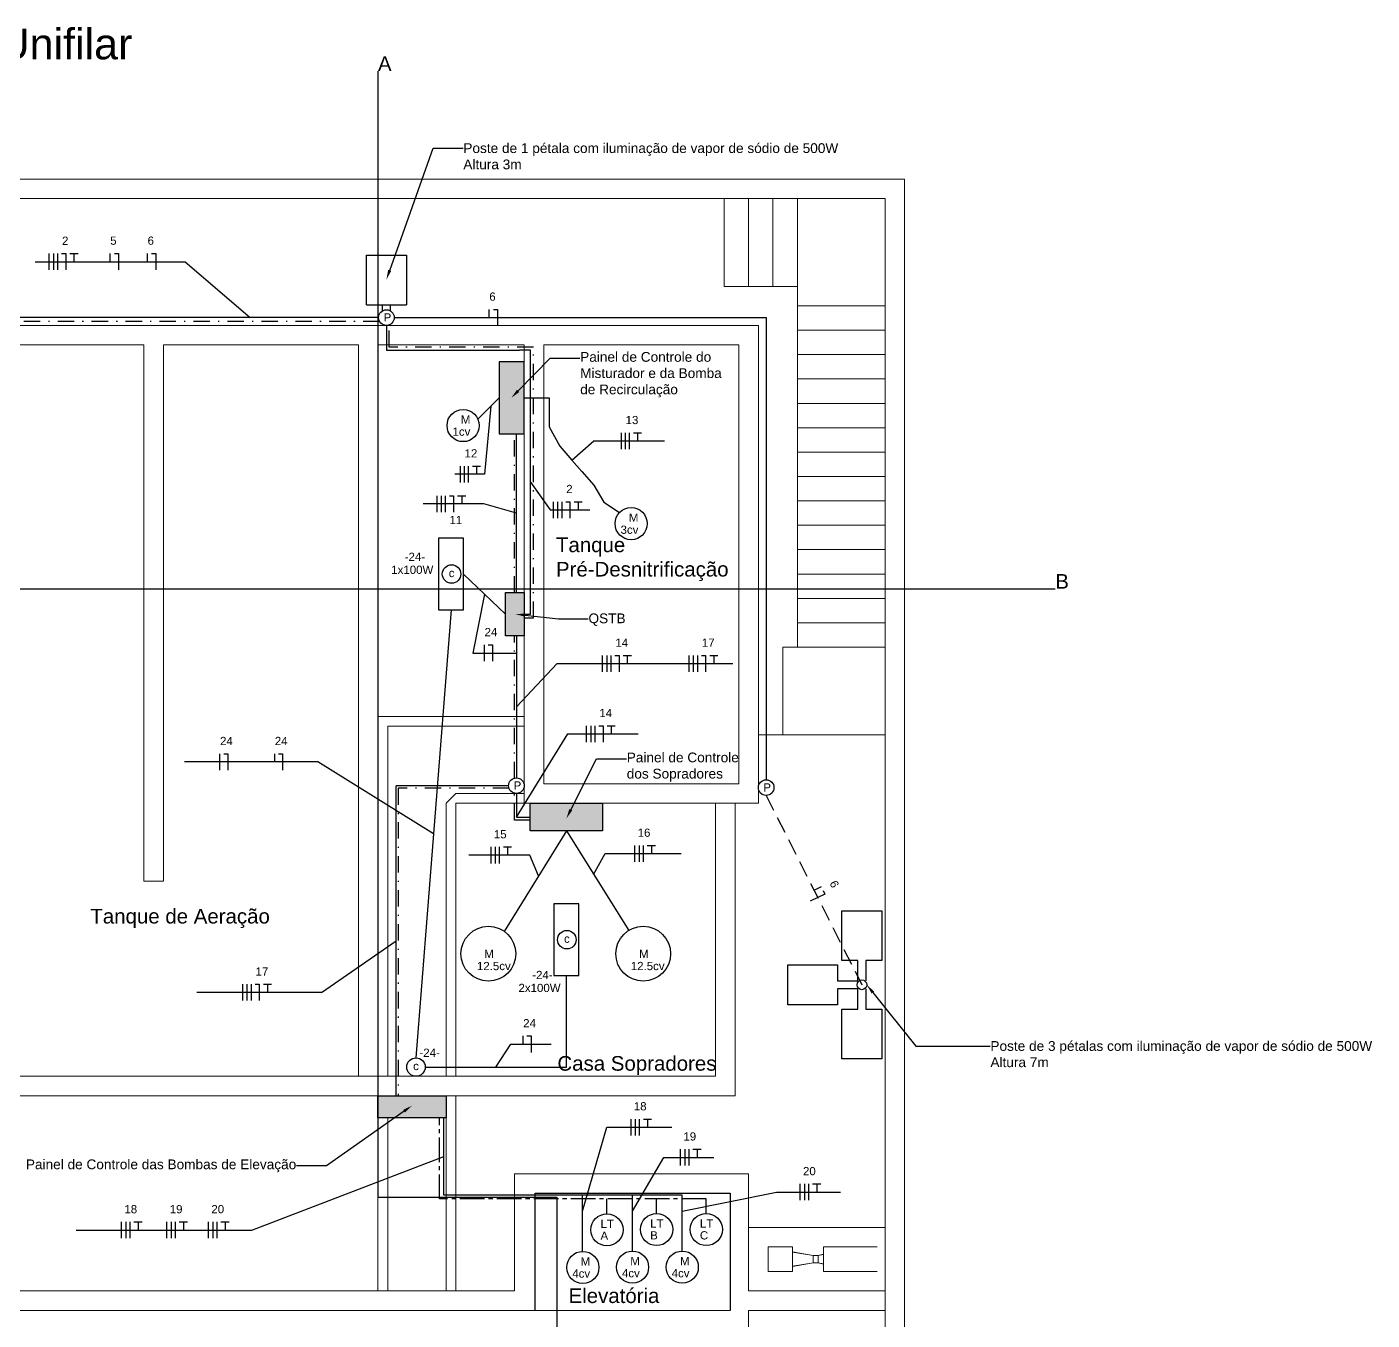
# Model space of a CAD drawing. Header units: millimetres. Extents: x -9869 to 1689, y 100 to 694.
# Drawn here: x 1306.6 to 1429.4, y 530.2 to 648.3 of the extents above; entities that cross this region are included whole.
import ezdxf
from ezdxf import colors
from ezdxf.entities.mleader import LeaderData, LeaderLine
from ezdxf.math import Vec2, Vec3

# ---------------------------------------------------------------- set-up
doc = ezdxf.new("R2010")
doc.units = ezdxf.units.MM
for name, pattern in [('CENTER2', [1.125, 0.75, -0.125, 0.125, -0.125]), ('DASHED', [0.75, 0.5, -0.25]), ('SGC_DASHDOT', [1, 0.5, -0.25, 0, -0.25])]:
    doc.linetypes.add(name, pattern=pattern)
for name, color, linetype, lineweight in [('COTAS', 5, 'Continuous', 5), ('DIVERSOS', 1, 'Continuous', 9), ('PAREDE', 7, 'Continuous', 9)]:
    doc.layers.add(name, color=color, linetype=linetype, lineweight=lineweight)
doc.layers.add('EXTERN', color=7, linetype='Continuous')
doc.layers.add('EXTERN-I', color=251, linetype='Continuous')
doc.styles.get("Standard").update_dxf_attribs({"font": 'Arial.ttf'})

msp = doc.modelspace()

# ---------------------------------------------------------------- hatches: boundary and pattern name
h = msp.add_hatch(color=2)
h.dxf.hatch_style = 1
h.paths.add_polyline_path([(1352.531, 577.443), (1352.531, 574.925), (1359.14, 574.925), (1359.14, 577.443)])
h.paths.add_polyline_path([(1349.706, 611.191), (1351.982, 611.191), (1351.982, 617.756), (1349.706, 617.756)])
h.paths.add_polyline_path([(1271.765, 600.699), (1273.61, 600.699), (1273.61, 604.633), (1271.765, 604.633)])
h.paths.add_polyline_path([(1273.61, 591.523), (1271.765, 591.523), (1271.765, 587.589), (1273.61, 587.589)])
h.paths.add_polyline_path([(1344.86, 548.723), (1344.86, 550.734), (1338.626, 550.734), (1338.626, 548.723)])
h = msp.add_hatch(color=2)
h.dxf.hatch_style = 1
h.paths.add_polyline_path([(1351.985, 596.701), (1350.269, 596.701), (1350.269, 592.74), (1351.985, 592.74)])

# ---------------------------------------------------------------- linework, layer by layer
at = {"color": 1}
for p, q in [((1338.626, 644.318), (1338.626, 541.479)), ((1189.548, 597.046), (1400.474, 597.046)), ((1338.626, 541.479), (1354.966, 541.479)), ((1354.966, 541.479), (1354.966, 444.797))]:
    msp.add_line(p, q, dxfattribs=at)
at = {"color": 2}
for p, q in [((1314.181, 626.934), (1314.181, 627.665)), ((1314.556, 627.665), (1314.931, 627.665)), ((1314.931, 627.665), (1314.931, 626.165)), ((1317.589, 626.934), (1317.589, 627.665)), ((1317.964, 627.665), (1318.339, 627.665)), ((1318.339, 627.665), (1318.339, 626.165)), ((1307.319, 626.908), (1321.013, 626.908)), ((1308.617, 626.158), (1308.617, 627.658)), ((1308.992, 627.658), (1308.992, 626.158)), ((1309.367, 627.658), (1309.367, 626.158)), ((1309.742, 627.658), (1310.117, 627.658)), ((1310.117, 627.658), (1310.117, 626.158)), ((1310.492, 627.658), (1310.867, 627.658)), ((1310.867, 627.658), (1311.242, 627.658)), ((1310.867, 627.658), (1310.867, 626.91)), ((1321.013, 626.908), (1326.968, 621.805)), ((1338.689, 621.805), (1273.613, 621.805)), ((1340.114, 621.805), (1374.073, 621.805)), ((1348.793, 621.805), (1348.793, 622.555)), ((1349.168, 622.555), (1349.543, 622.555)), ((1349.543, 622.555), (1349.543, 621.055)), ((1374.073, 621.805), (1374.073, 579.59)), ((1339.401, 621.093), (1339.401, 618.816)), ((1339.401, 618.816), (1351.538, 618.816)), ((1352.57, 618.816), (1351.538, 618.816)), ((1352.57, 594.721), (1352.57, 618.816)), ((1349.706, 614.473), (1347.753, 612.516)), ((1351.982, 614.473), (1354.267, 614.473)), ((1348.939, 613.705), (1348.348, 607.492)), ((1351.273, 596.701), (1351.273, 611.191)), ((1356.342, 608.789), (1358.351, 610.534)), ((1358.351, 610.534), (1364.802, 610.534)), ((1360.827, 611.284), (1360.827, 609.784)), ((1361.202, 611.284), (1361.202, 609.784)), ((1361.577, 611.284), (1361.577, 609.784)), ((1361.952, 611.284), (1362.327, 611.284)), ((1362.327, 611.284), (1362.702, 611.284)), ((1362.327, 611.284), (1362.327, 610.536)), ((1346.124, 608.24), (1346.124, 606.74)), ((1346.499, 608.24), (1346.499, 606.74)), ((1346.874, 608.24), (1346.874, 606.74)), ((1347.249, 608.24), (1347.624, 608.24)), ((1347.624, 608.24), (1347.999, 608.24)), ((1347.624, 608.24), (1347.624, 607.492)), ((1348.348, 607.492), (1345.657, 607.49)), ((1352.57, 606.768), (1354.345, 604.237)), ((1348.288, 604.787), (1342.757, 604.787)), ((1344.023, 604.037), (1344.023, 605.537)), ((1344.398, 605.537), (1344.398, 604.037)), ((1344.773, 605.537), (1344.773, 604.037)), ((1345.148, 605.537), (1345.523, 605.537)), ((1345.523, 605.537), (1345.523, 604.037)), ((1345.898, 605.537), (1346.273, 605.537)), ((1346.273, 605.537), (1346.648, 605.537)), ((1346.273, 605.537), (1346.273, 604.789)), ((1351.273, 603.946), (1348.288, 604.787)), ((1354.655, 603.487), (1354.655, 604.987)), ((1355.03, 604.987), (1355.03, 603.487)), ((1355.405, 604.987), (1355.405, 603.487)), ((1355.78, 604.987), (1356.155, 604.987)), ((1356.155, 604.987), (1356.155, 603.487)), ((1356.53, 604.987), (1356.905, 604.987)), ((1356.905, 604.987), (1357.28, 604.987)), ((1356.905, 604.987), (1356.905, 604.239)), ((1354.345, 604.237), (1357.964, 604.237)), ((1350.269, 594.721), (1346.443, 598.382)), ((1348.356, 596.551), (1347.295, 591.17)), ((1345.306, 595.1), (1342.099, 554.202)), ((1351.985, 594.721), (1352.57, 594.721)), ((1351.273, 592.755), (1351.273, 579.768)), ((1347.295, 591.17), (1351.273, 591.17)), ((1348.324, 591.92), (1348.324, 590.42)), ((1348.699, 591.92), (1349.074, 591.92)), ((1349.074, 591.92), (1349.074, 590.42)), ((1359.144, 589.451), (1359.144, 590.951)), ((1359.519, 590.951), (1359.519, 589.451)), ((1359.894, 590.951), (1359.894, 589.451)), ((1360.269, 590.951), (1360.644, 590.951)), ((1360.644, 590.951), (1360.644, 589.451)), ((1361.019, 590.951), (1361.394, 590.951)), ((1361.394, 590.951), (1361.769, 590.951)), ((1361.394, 590.951), (1361.394, 590.203)), ((1367.044, 589.451), (1367.044, 590.951)), ((1367.419, 590.951), (1367.419, 589.451)), ((1367.794, 590.951), (1367.794, 589.451)), ((1368.169, 590.951), (1368.544, 590.951)), ((1368.544, 590.951), (1368.544, 589.451)), ((1368.919, 590.951), (1369.294, 590.951)), ((1369.294, 590.951), (1369.669, 590.951)), ((1369.294, 590.951), (1369.294, 590.203)), ((1354.976, 590.201), (1351.273, 586.261)), ((1354.976, 590.201), (1371.019, 590.201)), ((1351.273, 576.184), (1355.951, 583.775)), ((1355.951, 583.775), (1362.402, 583.775)), ((1357.677, 583.025), (1357.677, 584.525)), ((1358.052, 584.525), (1358.052, 583.025)), ((1358.427, 584.525), (1358.427, 583.025)), ((1358.802, 584.525), (1359.177, 584.525)), ((1359.177, 584.525), (1359.177, 583.025)), ((1359.552, 584.525), (1359.927, 584.525)), ((1359.927, 584.525), (1360.302, 584.525)), ((1359.927, 584.525), (1359.927, 583.777)), ((1333.128, 581.223), (1320.975, 581.223)), ((1324.171, 581.973), (1324.171, 580.473)), ((1324.546, 581.973), (1324.921, 581.973)), ((1324.921, 581.973), (1324.921, 580.473)), ((1329.172, 581.973), (1329.172, 581.223)), ((1329.547, 581.973), (1329.922, 581.973)), ((1329.922, 581.973), (1329.922, 580.473)), ((1343.702, 574.651), (1333.128, 581.223)), ((1340.298, 550.734), (1340.298, 579.055)), ((1350.56, 579.055), (1340.298, 579.055)), ((1351.273, 578.343), (1351.273, 576.184)), ((1351.273, 576.184), (1352.531, 576.184)), ((1355.835, 574.925), (1350.16, 565.748)), ((1355.835, 574.925), (1361.522, 565.83)), ((1352.498, 572.705), (1346.922, 572.705)), ((1348.96, 571.955), (1348.96, 573.455)), ((1349.335, 573.455), (1349.335, 571.955)), ((1349.71, 573.455), (1349.71, 571.955)), ((1350.085, 573.455), (1350.46, 573.455)), ((1350.46, 573.455), (1350.46, 572.705)), ((1350.46, 573.455), (1350.835, 573.455)), ((1353.293, 570.815), (1352.498, 572.705)), ((1358.322, 570.948), (1359.383, 572.848)), ((1359.383, 572.848), (1366.3, 572.848)), ((1362.091, 572.098), (1362.091, 573.598)), ((1362.466, 573.598), (1362.466, 572.098)), ((1362.841, 573.598), (1362.841, 572.098)), ((1363.216, 573.598), (1363.591, 573.598)), ((1363.591, 573.598), (1363.591, 572.848)), ((1363.591, 573.598), (1363.966, 573.598)), ((1379.44, 569.154), (1378.081, 568.52)), ((1378.443, 569.517), (1379.123, 569.834)), ((1379.282, 569.494), (1379.44, 569.154)), ((1333.48, 560.175), (1340.298, 564.895)), ((1355.833, 553.358), (1355.833, 561.705)), ((1333.48, 560.175), (1322.103, 560.175)), ((1326.291, 559.425), (1326.291, 560.925)), ((1326.666, 560.925), (1326.666, 559.425)), ((1327.041, 560.925), (1327.041, 559.425)), ((1327.416, 560.925), (1327.791, 560.925)), ((1327.791, 560.925), (1327.791, 559.425)), ((1328.166, 560.925), (1328.541, 560.925)), ((1328.541, 560.925), (1328.916, 560.925)), ((1328.541, 560.925), (1328.541, 560.177)), ((1349.388, 553.358), (1350.774, 555.451)), ((1350.774, 555.451), (1354.431, 555.451)), ((1351.852, 556.201), (1351.852, 555.451)), ((1352.227, 556.201), (1352.602, 556.201)), ((1352.602, 556.201), (1352.602, 554.701)), ((1342.943, 553.358), (1355.833, 553.358)), ((1344.64, 541.648), (1344.64, 548.723)), ((1357.301, 540.192), (1359.527, 547.863)), ((1359.527, 547.863), (1365.456, 547.863)), ((1361.741, 547.113), (1361.741, 548.613)), ((1362.116, 548.613), (1362.116, 547.113)), ((1362.491, 548.613), (1362.491, 547.113)), ((1362.866, 548.613), (1363.241, 548.613)), ((1363.241, 548.613), (1363.241, 547.863)), ((1363.241, 548.613), (1363.616, 548.613)), ((1366.266, 544.359), (1366.266, 545.859)), ((1366.641, 545.859), (1366.641, 544.359)), ((1367.016, 545.859), (1367.016, 544.359)), ((1367.391, 545.859), (1367.766, 545.859)), ((1367.766, 545.859), (1367.766, 545.109)), ((1367.766, 545.859), (1368.141, 545.859)), ((1327.099, 538.469), (1344.64, 545.186)), ((1361.875, 540.194), (1364.728, 545.109)), ((1364.728, 545.109), (1369.304, 545.109)), ((1366.406, 540.193), (1375.025, 541.939)), ((1375.025, 541.939), (1380.85, 541.939)), ((1377.188, 541.189), (1377.188, 542.689)), ((1377.563, 542.689), (1377.563, 541.189)), ((1377.938, 542.689), (1377.938, 541.189)), ((1378.313, 542.689), (1378.688, 542.689)), ((1378.688, 542.689), (1378.688, 541.939)), ((1378.688, 542.689), (1379.063, 542.689)), ((1366.406, 541.648), (1344.64, 541.648)), ((1357.301, 536.526), (1357.301, 541.648)), ((1361.875, 536.556), (1361.875, 541.648)), ((1366.406, 536.555), (1366.406, 541.648)), ((1311.056, 538.469), (1327.099, 538.469)), ((1315.224, 537.719), (1315.224, 539.219)), ((1315.599, 539.219), (1315.599, 537.719)), ((1315.974, 539.219), (1315.974, 537.719)), ((1316.349, 539.219), (1316.724, 539.219)), ((1316.724, 539.219), (1316.724, 538.469)), ((1316.724, 539.219), (1317.099, 539.219)), ((1319.364, 537.719), (1319.364, 539.219)), ((1319.739, 539.219), (1319.739, 537.719)), ((1320.114, 539.219), (1320.114, 537.719)), ((1320.489, 539.219), (1320.864, 539.219)), ((1320.864, 539.219), (1320.864, 538.469)), ((1320.864, 539.219), (1321.239, 539.219)), ((1323.165, 537.719), (1323.165, 539.219)), ((1323.54, 539.219), (1323.54, 537.719)), ((1323.915, 539.219), (1323.915, 537.719)), ((1324.29, 539.219), (1324.665, 539.219)), ((1324.665, 539.219), (1324.665, 538.469)), ((1324.665, 539.219), (1325.04, 539.219))]:
    msp.add_line(p, q, dxfattribs=at)
at = {"color": 4, "linetype": 'SGC_DASHDOT', "ltscale": 3}
for p, q in [((1338.783, 621.451), (1273.519, 621.451)), ((1339.642, 619.114), (1339.642, 621.135)), ((1352.831, 619.114), (1339.642, 619.114)), ((1352.831, 594.383), (1352.831, 619.114)), ((1351.089, 596.701), (1351.089, 611.191)), ((1351.985, 594.383), (1352.831, 594.383)), ((1351.089, 579.744), (1351.089, 592.74)), ((1350.602, 578.816), (1340.458, 578.816)), ((1340.458, 578.816), (1340.458, 550.734)), ((1351.089, 575.918), (1351.089, 578.367)), ((1352.531, 575.918), (1351.089, 575.918))]:
    msp.add_line(p, q, dxfattribs=at)
at = {"color": 2, "linetype": 'DASHED', "ltscale": 3}
msp.add_line((1374.073, 578.165), (1382.814, 560.869), dxfattribs=at)
at = {"color": 4, "linetype": 'CENTER2', "ltscale": 3}
for p, q in [((1344.252, 541.31), (1344.252, 548.723)), ((1368.609, 541.31), (1344.252, 541.31)), ((1359.535, 539.961), (1359.535, 541.31)), ((1364.07, 539.991), (1364.07, 541.31)), ((1368.609, 539.99), (1368.609, 541.31))]:
    msp.add_line(p, q, dxfattribs=at)
for p, q in [((1352.977, 531.14), (1352.977, 541.827)), ((1352.977, 541.827), (1370.789, 541.827)), ((1370.789, 541.827), (1370.789, 531.14))]:
    msp.add_line(p, q)
at = {"color": 2}
for points in [[(1351.982, 617.756), (1349.706, 617.756), (1349.706, 611.191), (1351.982, 611.191)], [(1346.443, 601.664), (1344.168, 601.664), (1344.168, 595.1), (1346.443, 595.1)], [(1351.985, 596.701), (1351.985, 592.74), (1350.269, 592.74), (1350.269, 596.701)], [(1352.531, 577.443), (1359.14, 577.443), (1359.14, 574.925), (1352.531, 574.925)], [(1356.971, 568.269), (1354.695, 568.269), (1354.695, 561.705), (1356.971, 561.705)], [(1338.626, 550.734), (1344.86, 550.734), (1344.86, 548.723), (1338.626, 548.723)]]:
    msp.add_lwpolyline(points, close=True, dxfattribs=at)
msp.add_lwpolyline([(1354.267, 614.473), (1354.267, 611.82), (1355.244, 610.054), (1356.342, 608.789), (1357.248, 607.747), (1358.325, 606.498), (1359.257, 604.946), (1360.676, 603.992)], dxfattribs=at)
for centre, radius in [((1339.401, 621.805), 0.713), ((1346.402, 611.94), 1.469), ((1361.744, 602.985), 1.469), ((1345.348, 598.382), 0.844), ((1351.273, 579.055), 0.713), ((1374.073, 578.877), 0.713), ((1348.71, 563.709), 2.502), ((1355.875, 564.987), 0.844), ((1362.848, 563.709), 2.502), ((1342.099, 553.358), 0.844), ((1357.338, 535.058), 1.469), ((1361.872, 535.087), 1.469), ((1366.412, 535.087), 1.469)]:
    msp.add_circle(centre, radius, dxfattribs=at)
at = {"color": 4}
for centre in [(1359.535, 538.492), (1364.07, 538.522), (1368.609, 538.521)]:
    msp.add_circle(centre, 1.469, dxfattribs=at)
at = {"layer": 'DIVERSOS'}
for p, q in [((1378.369, 536.163), (1376.477, 536.484)), ((1376.477, 536.484), (1376.477, 535.148)), ((1376.477, 536.484), (1376.477, 536.457)), ((1378.365, 536.153), (1376.477, 536.457)), ((1378.365, 536.153), (1378.365, 535.478)), ((1378.812, 536.153), (1378.365, 536.153)), ((1378.809, 536.163), (1378.369, 536.163)), ((1378.809, 536.163), (1379.313, 536.261)), ((1378.812, 536.153), (1379.313, 536.234)), ((1378.812, 536.153), (1378.812, 535.478)), ((1379.313, 536.261), (1379.313, 535.37)), ((1378.365, 535.478), (1376.477, 535.174)), ((1378.369, 535.468), (1376.477, 535.148)), ((1378.812, 535.478), (1378.365, 535.478)), ((1378.809, 535.468), (1378.369, 535.468)), ((1378.809, 535.468), (1379.313, 535.37)), ((1378.812, 535.478), (1379.313, 535.397))]:
    msp.add_line(p, q, dxfattribs=at)
at = {"layer": 'EXTERN'}
for p, q in [((1337.573, 622.963), (1337.573, 627.505)), ((1337.573, 627.505), (1341.225, 627.505)), ((1341.225, 627.505), (1341.225, 622.963)), ((1337.573, 622.963), (1341.225, 622.963)), ((1339.043, 622.421), (1339.043, 622.963)), ((1339.755, 622.963), (1339.755, 622.424)), ((1380.988, 563.096), (1380.988, 567.638)), ((1380.988, 567.638), (1384.64, 567.638)), ((1384.64, 567.638), (1384.64, 563.096)), ((1376.045, 559.043), (1376.045, 562.695)), ((1376.045, 562.695), (1380.588, 562.695)), ((1380.588, 562.695), (1380.588, 561.225)), ((1382.458, 563.096), (1380.988, 563.096)), ((1382.458, 561.225), (1382.458, 563.096)), ((1384.64, 563.096), (1383.17, 563.096)), ((1383.17, 563.096), (1383.17, 561.225)), ((1380.588, 561.225), (1382.458, 561.225)), ((1382.458, 560.513), (1380.588, 560.513)), ((1380.588, 560.513), (1380.588, 559.043)), ((1382.458, 558.642), (1382.458, 560.513)), ((1383.17, 560.513), (1383.17, 558.642)), ((1380.588, 559.043), (1376.045, 559.043)), ((1380.988, 554.1), (1380.988, 558.642)), ((1380.988, 558.642), (1382.458, 558.642)), ((1383.17, 558.642), (1384.64, 558.642)), ((1384.64, 558.642), (1384.64, 554.1)), ((1384.64, 554.1), (1380.988, 554.1))]:
    msp.add_line(p, q, dxfattribs=at)
at = {"layer": 'EXTERN-I'}
msp.add_lwpolyline([(1339.043, 622.963), (1339.755, 622.963)], dxfattribs=at)
msp.add_circle((1382.814, 560.869), 0.445, dxfattribs=at)
at = {"layer": 'PAREDE'}
for p, q in [((1208.595, 634.452), (1386.72, 634.452)), ((1386.72, 634.452), (1386.72, 456.327)), ((1210.376, 632.671), (1384.938, 632.671)), ((1370.243, 624.655), (1370.243, 632.671)), ((1372.47, 624.655), (1372.47, 632.671)), ((1374.696, 624.655), (1374.696, 632.671)), ((1376.923, 622.874), (1376.923, 632.671)), ((1376.923, 632.671), (1376.923, 624.655)), ((1384.938, 632.671), (1384.938, 458.109)), ((1372.47, 624.655), (1370.243, 624.655)), ((1374.696, 624.655), (1372.47, 624.655)), ((1376.923, 624.655), (1374.696, 624.655)), ((1384.938, 622.874), (1376.923, 622.874)), ((1376.923, 622.874), (1376.923, 620.648)), ((1373.36, 621.093), (1273.61, 621.093)), ((1373.36, 621.093), (1373.36, 577.452)), ((1384.938, 620.648), (1376.923, 620.648)), ((1376.923, 620.648), (1376.923, 618.421)), ((1317.251, 619.312), (1299.438, 619.312)), ((1317.251, 583.687), (1317.251, 619.312)), ((1336.845, 619.312), (1319.032, 619.312)), ((1319.032, 619.312), (1319.032, 583.687)), ((1336.845, 583.687), (1336.845, 619.312)), ((1338.626, 619.312), (1338.626, 550.734)), ((1351.985, 619.312), (1338.626, 619.312)), ((1351.985, 577.452), (1351.985, 619.312)), ((1371.579, 619.312), (1353.767, 619.312)), ((1353.767, 579.234), (1353.767, 619.312)), ((1371.579, 579.234), (1371.579, 619.312)), ((1384.938, 618.421), (1376.923, 618.421)), ((1376.923, 618.421), (1376.923, 616.195)), ((1384.938, 616.195), (1376.923, 616.195)), ((1376.923, 616.195), (1376.923, 613.968)), ((1384.938, 613.968), (1376.923, 613.968)), ((1376.923, 613.968), (1376.923, 611.741)), ((1384.938, 611.741), (1376.923, 611.741)), ((1376.923, 611.741), (1376.923, 609.515)), ((1384.938, 609.515), (1376.923, 609.515)), ((1376.923, 609.515), (1376.923, 607.288)), ((1384.938, 607.288), (1376.923, 607.288)), ((1376.923, 607.288), (1376.923, 605.062)), ((1384.938, 605.062), (1376.923, 605.062)), ((1376.923, 605.062), (1376.923, 602.835)), ((1384.938, 602.835), (1376.923, 602.835)), ((1376.923, 602.835), (1376.923, 600.609)), ((1384.938, 600.609), (1376.923, 600.609)), ((1376.923, 600.609), (1376.923, 598.382)), ((1384.938, 598.382), (1376.923, 598.382)), ((1376.923, 598.382), (1376.923, 596.155)), ((1384.938, 596.155), (1376.923, 596.155)), ((1376.923, 596.155), (1376.923, 593.929)), ((1384.938, 593.929), (1376.923, 593.929)), ((1376.923, 593.929), (1376.923, 591.702)), ((1384.938, 591.702), (1384.938, 593.929)), ((1375.587, 583.687), (1375.587, 591.702)), ((1375.587, 591.702), (1384.938, 591.702)), ((1351.985, 585.379), (1338.626, 585.379)), ((1317.251, 570.327), (1317.251, 583.687)), ((1319.032, 583.687), (1319.032, 570.327)), ((1336.845, 552.515), (1336.845, 583.687)), ((1339.517, 584.488), (1339.517, 570.327)), ((1351.985, 584.488), (1339.517, 584.488)), ((1371.579, 579.234), (1371.579, 583.687)), ((1373.36, 583.687), (1384.938, 583.687)), ((1373.36, 583.687), (1375.587, 583.687)), ((1353.767, 579.234), (1371.579, 579.234)), ((1344.86, 577.452), (1345.751, 578.343)), ((1344.86, 577.452), (1344.86, 552.515)), ((1351.985, 578.343), (1345.751, 578.343)), ((1351.985, 577.452), (1345.751, 577.452)), ((1345.751, 577.452), (1345.751, 552.515)), ((1373.36, 577.452), (1351.985, 577.452)), ((1369.456, 552.515), (1369.456, 577.452)), ((1371.237, 550.734), (1371.237, 577.452)), ((1319.032, 570.327), (1317.251, 570.327)), ((1339.517, 570.327), (1339.517, 552.515)), ((1299.438, 552.515), (1336.845, 552.515)), ((1336.845, 552.515), (1369.456, 552.515)), ((1338.626, 550.734), (1297.657, 550.734)), ((1338.626, 550.734), (1371.237, 550.734)), ((1338.626, 550.734), (1338.626, 532.921)), ((1344.86, 550.734), (1344.86, 532.921)), ((1345.751, 550.734), (1345.751, 532.921)), ((1339.517, 548.727), (1339.517, 532.921)), ((1372.47, 543.609), (1351.095, 543.609)), ((1351.095, 543.609), (1351.095, 532.921)), ((1372.47, 532.921), (1372.47, 543.609)), ((1384.938, 538.71), (1372.47, 538.71)), ((1372.47, 536.929), (1372.47, 532.921)), ((1374.251, 534.702), (1374.251, 536.929)), ((1376.477, 536.929), (1374.251, 536.929)), ((1376.477, 534.702), (1376.477, 536.929)), ((1379.313, 534.702), (1379.313, 536.929)), ((1384.212, 536.929), (1379.313, 536.929)), ((1376.477, 534.702), (1374.251, 534.702)), ((1384.212, 534.702), (1379.313, 534.702)), ((1210.376, 532.921), (1351.095, 532.921)), ((1372.47, 532.921), (1384.938, 532.921)), ((1383.766, 532.921), (1372.47, 532.921)), ((1221.954, 531.14), (1370.789, 531.14)), ((1372.47, 531.14), (1384.938, 531.14)), ((1372.47, 531.14), (1372.47, 469.687))]:
    msp.add_line(p, q, dxfattribs=at)

# ---------------------------------------------------------------- texts
at = {"layer": 'COTAS', "attachment_point": 1}
for s, width, insert, char_height in [('Planta Baixa - Diagrama Unifilar', 4099.92409, (1260.309, 648.199), 2.8125), ('Tanque\\PPré-Desnitrificação', 1385.51337, (1354.88, 601.719), 1.33594), ('Tanque de Aeração', 1385.51337, (1312.364, 567.804), 1.33594), ('Casa Sopradores', 1385.51337, (1355.014, 554.361), 1.33594), ('Elevatória', 1385.51337, (1356.03, 533.143), 1.3359)]:
    msp.add_mtext_dynamic_manual_height_columns(s, width=width, gutter_width=0.75, heights=[0], dxfattribs=dict(at, insert=insert, char_height=char_height))
at = {"layer": 'COTAS', "color": 1, "char_height": 1.336, "attachment_point": 1}
for s, insert in [('A', (1338.626, 645.654)), ('B', (1400.474, 598.382))]:
    msp.add_mtext_dynamic_manual_height_columns(s, width=1385.51337, gutter_width=0.75, heights=[0], dxfattribs=dict(at, insert=insert))
at = {"layer": 'COTAS', "color": 2, "char_height": 0.75, "attachment_point": 1}
for s, insert in [('2', (1309.779, 629.196)), ('5', (1314.181, 629.203)), ('6', (1317.589, 629.203)), ('6', (1348.793, 624.094)), ('P', (1339.144, 622.195)), ('1cv', (1345.435, 611.76)), ('M', (1346.196, 612.865)), ('13', (1361.24, 612.822)), ('12', (1346.537, 609.779)), ('2', (1355.818, 606.525)), ('11', (1345.153, 603.692)), ('M', (1361.539, 603.91)), ('3cv', (1360.778, 602.805)), ('-24-', (1341.07, 600.333)), ('1x100W', (1339.84, 599.148)), ('c', (1345.089, 598.851)), ('24', (1348.362, 593.458)), ('14', (1360.307, 592.489)), ('17', (1368.206, 592.489)), ('14', (1358.839, 586.064)), ('24', (1324.209, 583.511)), ('24', (1329.209, 583.511)), ('P', (1351.015, 579.445)), ('P', (1373.815, 579.267)), ('15', (1349.209, 574.993)), ('16', (1362.34, 575.136)), ('c', (1355.616, 565.456)), ('M', (1348.336, 564.065)), ('M', (1362.474, 564.065)), ('12.5cv', (1347.665, 562.959)), ('12.5cv', (1361.713, 562.959)), ('17', (1327.454, 562.463)), ('-24-', (1352.715, 562.144)), ('2x100W', (1351.459, 560.959)), ('24', (1351.89, 557.739)), ('-24-', (1342.414, 555.04)), ('c', (1341.84, 553.827)), ('18', (1361.99, 550.151)), ('19', (1366.515, 547.397)), ('20', (1377.437, 544.227)), ('18', (1315.473, 540.757)), ('19', (1319.613, 540.757)), ('20', (1323.414, 540.757)), ('M', (1357.132, 535.983)), ('M', (1361.666, 536.012)), ('M', (1366.206, 536.012)), ('4cv', (1356.371, 534.877)), ('4cv', (1360.905, 534.907)), ('4cv', (1365.445, 534.906))]:
    msp.add_mtext_dynamic_manual_height_columns(s, width=1385.51337, gutter_width=0.75, heights=[0], dxfattribs=dict(at, insert=insert))
at = {"layer": 'COTAS', "color": 2, "insert": (1380.517, 570.484), "char_height": 0.75, "attachment_point": 1, "rotation": 295.00878}
msp.add_mtext_dynamic_manual_height_columns('6', width=1385.51337, gutter_width=0.75, heights=[0], dxfattribs=at)
at = {"layer": 'COTAS', "color": 4, "char_height": 0.75, "attachment_point": 1}
for s, insert in [('LT', (1358.948, 539.417)), ('LT', (1363.482, 539.447)), ('LT', (1368.021, 539.446)), ('A', (1358.948, 538.335)), ('B', (1363.482, 538.364)), ('C', (1368.021, 538.364))]:
    msp.add_mtext_dynamic_manual_height_columns(s, width=1385.51337, gutter_width=0.75, heights=[0], dxfattribs=dict(at, insert=insert))

# ---------------------------------------------------------------- leaders
at = {"layer": 'COTAS'}
ml = msp.add_multileader_mtext('Standard', dxfattribs=at)
ml.set_content('Poste de 1 pétala com iluminação de vapor de sódio de 500W\\PAltura 3m', color=256)
ml.set_leader_properties()
ml.build(insert=Vec2(0, 0))
ml.multileader.update_dxf_attribs({"arrow_head_size": 0.891})
ctx = ml.context
ctx.base_point, ctx.char_height, ctx.arrow_head_size, ctx.landing_gap_size, ctx.plane_origin = Vec3(1346.407, 637.269), 0.89064, 0.891, 0.0178, Vec3(1343.445, 648.095)
notes = []
notes.append((ctx, [(0, (1, 1, 0), (1343.677, 637.269), (1, 0), 2.73, [(0, [(1339.399, 625.271)], 0, [])])]))
ctx.mtext.insert, ctx.mtext.flow_direction = Vec3(1346.425, 637.722), 5
ml = msp.add_multileader_mtext('Standard', dxfattribs=at)
ml.set_content('Painel de Controle do\\PMisturador e da Bomba\\Pde Recirculação', color=256)
ml.set_leader_properties()
ml.build(insert=Vec2(0, 0))
ml.multileader.update_dxf_attribs({"arrow_head_size": 0.891})
ctx = ml.context
ctx.base_point, ctx.char_height, ctx.arrow_head_size, ctx.landing_gap_size, ctx.plane_origin = Vec3(1357.074, 618.091), 0.89064, 0.891, 0.0178, Vec3(1356.031, 638.342)
notes.append((ctx, [(0, (1, 1, 0), (1354.344, 618.091), (1, 0), 2.73, [(0, [(1350.805, 614.473)], 0, [])])]))
ctx.mtext.insert, ctx.mtext.flow_direction = Vec3(1357.092, 618.658), 5
ml = msp.add_multileader_mtext('Standard', dxfattribs=at)
ml.set_content('QSTB', color=256)
ml.set_leader_properties()
ml.build(insert=Vec2(0, 0))
ml.multileader.update_dxf_attribs({"arrow_head_size": 0.891})
ctx = ml.context
ctx.base_point, ctx.char_height, ctx.arrow_head_size, ctx.landing_gap_size, ctx.plane_origin = Vec3(1357.833, 594.304), 0.8906, 0.891, 0.0178, Vec3(1356.031, 613.33)
notes.append((ctx, [(0, (1, 1, 0), (1355.103, 594.304), (1, 0), 2.73, [(0, [(1351.189, 594.721)], 0, [])])]))
ctx.mtext.insert, ctx.mtext.flow_direction = Vec3(1357.851, 594.783), 5
ml = msp.add_multileader_mtext('Standard', dxfattribs=at)
ml.set_content('Painel de Controle\\Pdos Sopradores', color=256)
ml.set_leader_properties()
ml.build(insert=Vec2(0, 0))
ml.multileader.update_dxf_attribs({"arrow_head_size": 0.891})
ctx = ml.context
ctx.base_point, ctx.char_height, ctx.arrow_head_size, ctx.landing_gap_size, ctx.plane_origin = Vec3(1361.327, 581.511), 0.89064, 0.891, 0.0178, Vec3(1359.878, 598.042)
notes.append((ctx, [(0, (1, 1, 0), (1358.597, 581.511), (1, 0), 2.73, [(0, [(1355.833, 576.065)], 0, [])])]))
ctx.mtext.insert, ctx.mtext.flow_direction = Vec3(1361.344, 582.08), 5
ml = msp.add_multileader_mtext('Standard', dxfattribs=at)
ml.set_content('Poste de 3 pétalas com iluminação de vapor de sódio de 500W\\PAltura 7m', color=256)
ml.set_leader_properties()
ml.build(insert=Vec2(0, 0))
ml.multileader.update_dxf_attribs({"arrow_head_size": 0.891})
ctx = ml.context
ctx.base_point, ctx.char_height, ctx.arrow_head_size, ctx.landing_gap_size, ctx.plane_origin = Vec3(1394.534, 555.274), 0.89064, 0.891, 0.0178, Vec3(1380.277, 561.018)
notes.append((ctx, [(0, (1, 1, 0), (1387.754, 555.274), (1, 0), 6.78, [(0, [(1383.259, 560.869)], 0, [])])]))
ctx.mtext.insert, ctx.mtext.flow_direction = Vec3(1394.552, 555.727), 5
ml = msp.add_multileader_mtext('Standard', dxfattribs=at)
ml.set_content('Painel de Controle das Bombas de Elevação', color=256)
ml.set_leader_properties()
ml.build(insert=Vec2(0, 0))
ml.multileader.update_dxf_attribs({"arrow_head_size": 0.891})
ctx = ml.context
ctx.base_point, ctx.char_height, ctx.arrow_head_size, ctx.landing_gap_size, ctx.plane_origin = Vec3(1306.643, 544.351), 0.89064, 0.891, 0.0178, Vec3(1342.672, 569.313)
ctx.text_align_type = 2
notes.append((ctx, [(1, (1, 1, 0), (1333.916, 544.351), (-1, 0), 2.73, [(0, [(1341.743, 549.838)], 0, [])])]))
ctx.mtext.insert, ctx.mtext.alignment, ctx.mtext.flow_direction = Vec3(1331.168, 544.919), 3, 5
for ctx, leaders in notes:
    for number, flags, end, landing, length, lines in leaders:
        leader = LeaderData()
        leader.index, (leader.has_last_leader_line, leader.has_dogleg_vector, leader.attachment_direction) = number, flags
        leader.last_leader_point, leader.dogleg_vector, leader.dogleg_length = Vec3(end), Vec3(landing), length
        for number, points, colour, breaks in lines:
            line = LeaderLine()
            line.index, line.vertices, line.color, line.breaks = number, Vec3.list(points), colors.encode_raw_color(colour), breaks
            leader.lines.append(line)
        ctx.leaders.append(leader)

doc.saveas('drawing.dxf')
